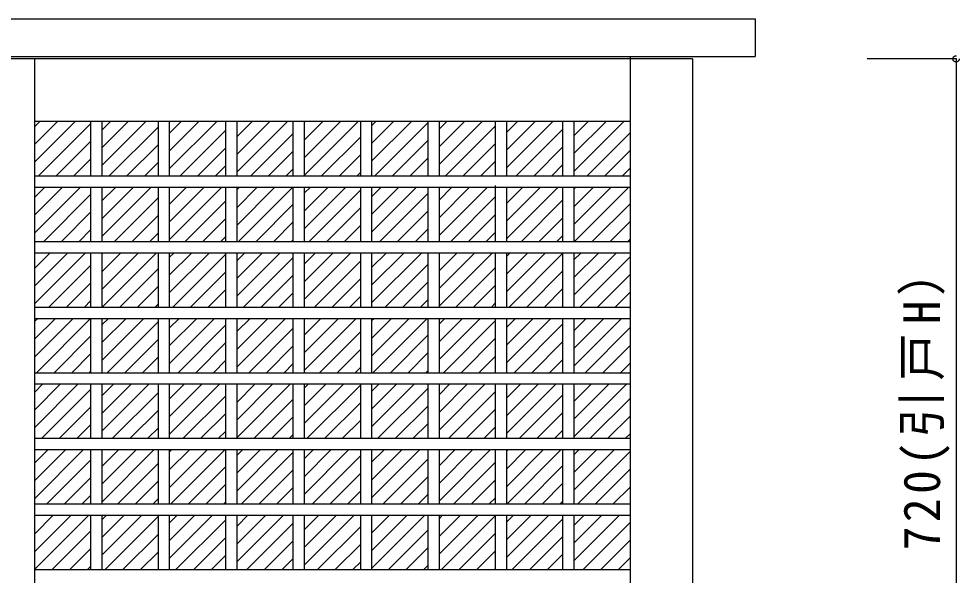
# Model space of a CAD drawing. Units: millimetres at full size, sheet at 1:10; details may follow other scales. Extents: x -1947 to 1953, y -1436 to 1392.
# Drawn here: x -600 to 151, y -326 to 118 of the extents above; entities that cross this region are included whole.
import ezdxf

# ---------------------------------------------------------------- set-up
doc = ezdxf.new("R2010")
doc.units = ezdxf.units.MM
doc.header["$LTSCALE"] = 10
doc.header["$PDMODE"] = 32
doc.header["$PDSIZE"] = 5
doc.linetypes.add('DASHED1', pattern=[1.8, 1.2, -0.6])
for name, color, linetype in [('4-4', 7, 'DASHED1'), ('4-A', 3, 'Continuous'), ('4-C', 3, 'Continuous')]:
    doc.layers.add(name, color=color, linetype=linetype)
doc.styles.add('ＭＳ ゴシック', font='')
doc.styles.get('ＭＳ ゴシック').set_extended_font_data('MS Gothic')

msp = doc.modelspace()

# ---------------------------------------------------------------- linework, layer by layer
at = {"layer": '4-4', "linetype": 'Continuous'}
for p, q in [((-1213.72, 118.01), (-11.72, 118.01)), ((-1213.72, 88.01), (-11.72, 88.01)), ((-61.72, 86.01), (-1163.72, 86.01)), ((-587.72, 86.01), (-587.72, -633.99))]:
    msp.add_line(p, q, dxfattribs=at)
at = {"layer": '4-4', "color": 4, "linetype": 'Continuous'}
msp.add_line((148.79, 86.01), (148.79, -633.99), dxfattribs=at)
at = {"layer": '4-4', "color": 4}
msp.add_point((148.79, 86.01), dxfattribs=at)
at = {"layer": '4-A', "color": 7}
msp.add_line((-587.72, 86.01), (-587.72, -633.99), dxfattribs=at)
at = {"layer": '4-A'}
msp.add_line((-111.72, 36.01), (-587.72, 36.01), dxfattribs=at)
at = {"layer": '4-C', "color": 7}
for p, q in [((-11.72, 118.01), (-11.72, 88.01)), ((-111.72, 88.01), (-111.72, -633.99)), ((-61.72, 86.01), (-61.72, -633.99))]:
    msp.add_line(p, q, dxfattribs=at)
at = {"layer": '4-C'}
for p, q in [((-587.72, 86.01), (-587.72, -633.99)), ((-587.72, 3.51), (-555.22, 36.01)), ((-587.72, 17.65), (-569.36, 36.01)), ((-587.72, 31.79), (-583.5, 36.01)), ((-584.48, -7.39), (-542.83, 34.25)), ((-542.83, 36.01), (-542.83, -7.39)), ((-533.83, 36.01), (-533.83, -7.39)), ((-533.83, 0.83), (-498.65, 36.01)), ((-533.83, 14.97), (-512.79, 36.01)), ((-533.83, 29.11), (-526.93, 36.01)), ((-527.91, -7.39), (-488.94, 31.58)), ((-488.94, 36.01), (-488.94, -7.39)), ((-479.94, 36.01), (-479.94, -7.39)), ((-479.94, -1.85), (-442.08, 36.01)), ((-479.94, 12.29), (-456.22, 36.01)), ((-479.94, 26.43), (-470.37, 36.01)), ((-435.05, 36.01), (-435.05, -7.39)), ((-426.05, 36.01), (-426.05, -7.39)), ((-426.05, -4.53), (-385.51, 36.01)), ((-426.05, 9.61), (-399.65, 36.01)), ((-426.05, 23.75), (-413.8, 36.01)), ((-381.17, 36.01), (-381.17, -7.39)), ((-372.17, 36.01), (-372.17, -7.39)), ((-372.17, -7.21), (-328.94, 36.01)), ((-372.17, 6.93), (-343.09, 36.01)), ((-372.17, 21.07), (-357.23, 36.01)), ((-372.17, 35.22), (-371.37, 36.01)), ((-327.28, 36.01), (-327.28, -7.39)), ((-318.28, 36.01), (-318.28, -7.39)), ((-318.28, 4.25), (-286.52, 36.01)), ((-318.28, 18.39), (-300.66, 36.01)), ((-318.28, 32.54), (-314.8, 36.01)), ((-315.78, -7.39), (-273.39, 35)), ((-273.39, 36.01), (-273.39, -7.39)), ((-264.39, 36.01), (-264.39, -7.39)), ((-264.39, 1.57), (-229.95, 36.01)), ((-264.39, 15.71), (-244.09, 36.01)), ((-264.39, 29.86), (-258.23, 36.01)), ((-259.21, -7.39), (-219.5, 32.32)), ((-219.5, 36.01), (-219.5, -7.39)), ((-210.5, 36.01), (-210.5, -7.39)), ((-210.5, -1.11), (-173.38, 36.01)), ((-210.5, 13.03), (-187.52, 36.01)), ((-210.5, 27.18), (-201.66, 36.01)), ((-165.61, 36.01), (-165.61, -7.39)), ((-156.61, 36.01), (-156.61, -7.39)), ((-156.61, -3.79), (-116.81, 36.01)), ((-156.61, 10.36), (-130.95, 36.01)), ((-156.61, 24.5), (-145.1, 36.01)), ((-471.34, -7.39), (-435.05, 28.9)), ((-414.77, -7.39), (-381.17, 26.22)), ((-358.2, -7.39), (-327.28, 23.54)), ((-202.64, -7.39), (-165.61, 29.64)), ((-146.07, -7.39), (-111.72, 26.96)), ((-570.33, -7.39), (-542.83, 20.11)), ((-513.77, -7.39), (-488.94, 17.43)), ((-301.63, -7.39), (-273.39, 20.86)), ((-245.06, -7.39), (-219.5, 18.18)), ((-188.5, -7.39), (-165.61, 15.5)), ((-457.2, -7.39), (-435.05, 14.75)), ((-400.63, -7.39), (-381.17, 12.07)), ((-344.06, -7.39), (-327.28, 9.39)), ((-131.93, -7.39), (-111.72, 12.82)), ((-556.19, -7.39), (-542.83, 5.97)), ((-499.62, -7.39), (-488.94, 3.29)), ((-443.05, -7.39), (-435.05, 0.61)), ((-287.49, -7.39), (-273.39, 6.71)), ((-230.92, -7.39), (-219.5, 4.03)), ((-174.35, -7.39), (-165.61, 1.36)), ((-111.72, 4.99), (-111.72, -6.19)), ((-587.72, -7.39), (-111.72, -7.39)), ((-386.49, -7.39), (-381.17, -2.07)), ((-329.92, -7.39), (-327.28, -4.75)), ((-117.79, -7.39), (-111.72, -1.32)), ((-587.72, -16.39), (-111.72, -16.39)), ((-587.72, -53.06), (-551.05, -16.39)), ((-587.72, -38.92), (-565.19, -16.39)), ((-587.72, -24.78), (-579.33, -16.39)), ((-580.31, -59.79), (-542.83, -22.31)), ((-542.83, -16.39), (-542.83, -59.79)), ((-533.83, -16.39), (-533.83, -59.79)), ((-533.83, -55.74), (-494.48, -16.39)), ((-533.83, -41.6), (-508.62, -16.39)), ((-533.83, -27.46), (-522.77, -16.39)), ((-488.94, -16.39), (-488.94, -59.79)), ((-479.94, -16.39), (-479.94, -59.79)), ((-479.94, -58.42), (-437.91, -16.39)), ((-479.94, -44.28), (-452.05, -16.39)), ((-479.94, -30.14), (-466.2, -16.39)), ((-435.05, -16.39), (-435.05, -59.79)), ((-426.05, -16.39), (-426.05, -59.79)), ((-426.05, -46.96), (-395.49, -16.39)), ((-426.05, -32.82), (-409.63, -16.39)), ((-426.05, -18.67), (-423.77, -16.39)), ((-424.74, -59.79), (-381.34, -16.39)), ((-381.17, -16.39), (-381.17, -59.79)), ((-372.17, -16.39), (-372.17, -59.79)), ((-372.17, -49.64), (-338.92, -16.39)), ((-372.17, -35.49), (-353.06, -16.39)), ((-372.17, -21.35), (-367.2, -16.39)), ((-368.18, -59.79), (-327.28, -18.89)), ((-327.28, -16.39), (-327.28, -59.79)), ((-318.28, -16.39), (-318.28, -59.79)), ((-318.28, -52.32), (-282.35, -16.39)), ((-318.28, -38.17), (-296.49, -16.39)), ((-318.28, -24.03), (-310.63, -16.39)), ((-311.61, -59.79), (-273.39, -21.57)), ((-273.39, -16.39), (-273.39, -59.79)), ((-264.39, -16.39), (-264.39, -59.79)), ((-264.39, -55), (-225.78, -16.39)), ((-264.39, -40.85), (-239.92, -16.39)), ((-264.39, -26.71), (-254.06, -16.39)), ((-219.5, -15.16), (-219.5, -59.79)), ((-210.5, -16.39), (-210.5, -59.79)), ((-210.5, -57.68), (-169.21, -16.39)), ((-210.5, -43.53), (-183.35, -16.39)), ((-210.5, -29.39), (-197.5, -16.39)), ((-165.61, -16.39), (-165.61, -59.79)), ((-156.61, -16.39), (-156.61, -59.79)), ((-156.61, -46.21), (-126.79, -16.39)), ((-156.61, -32.07), (-140.93, -16.39)), ((-156.61, -17.93), (-155.07, -16.39)), ((-156.04, -59.79), (-112.64, -16.39)), ((-523.74, -59.79), (-488.94, -24.99)), ((-467.17, -59.79), (-435.05, -27.67)), ((-255.04, -59.79), (-219.5, -24.25)), ((-198.47, -59.79), (-165.61, -26.93)), ((-141.9, -59.79), (-111.72, -29.61)), ((-566.17, -59.79), (-542.83, -36.46)), ((-410.6, -59.79), (-381.17, -30.35)), ((-354.03, -59.79), (-327.28, -33.03)), ((-297.46, -59.79), (-273.39, -35.71)), ((-509.6, -59.79), (-488.94, -39.14)), ((-453.03, -59.79), (-435.05, -41.82)), ((-396.46, -59.79), (-381.17, -44.49)), ((-240.9, -59.79), (-219.5, -38.39)), ((-184.33, -59.79), (-165.61, -41.07)), ((-127.76, -59.79), (-111.72, -43.75)), ((-552.02, -59.79), (-542.83, -50.6)), ((-339.89, -59.79), (-327.28, -47.17)), ((-283.32, -59.79), (-273.39, -49.85)), ((-226.75, -59.79), (-219.5, -52.53)), ((-587.72, -59.79), (-111.72, -59.79)), ((-495.45, -59.79), (-488.94, -53.28)), ((-438.89, -59.79), (-435.05, -55.96)), ((-382.32, -59.79), (-381.17, -58.64)), ((-170.19, -59.79), (-165.61, -55.21)), ((-113.62, -59.79), (-111.72, -57.89)), ((-587.72, -68.79), (-111.72, -68.79)), ((-587.72, -109.63), (-546.88, -68.79)), ((-587.72, -95.49), (-561.02, -68.79)), ((-587.72, -81.34), (-575.17, -68.79)), ((-542.83, -68.79), (-542.83, -112.19)), ((-533.83, -68.79), (-533.83, -112.19)), ((-533.83, -98.17), (-504.45, -68.79)), ((-533.83, -84.02), (-518.6, -68.79)), ((-533.83, -69.88), (-532.74, -68.79)), ((-533.71, -112.19), (-490.31, -68.79)), ((-488.94, -68.79), (-488.94, -112.19)), ((-479.94, -68.79), (-479.94, -112.19)), ((-479.94, -100.85), (-447.89, -68.79)), ((-479.94, -86.7), (-462.03, -68.79)), ((-479.94, -72.56), (-476.17, -68.79)), ((-477.14, -112.19), (-435.05, -70.1)), ((-435.05, -68.79), (-435.05, -112.19)), ((-426.05, -68.79), (-426.05, -112.19)), ((-426.05, -103.53), (-391.32, -68.79)), ((-426.05, -89.38), (-405.46, -68.79)), ((-426.05, -75.24), (-419.6, -68.79)), ((-420.58, -112.19), (-381.17, -72.78)), ((-381.17, -68.79), (-381.17, -112.19)), ((-372.17, -68.79), (-372.17, -112.19)), ((-372.17, -106.21), (-334.75, -68.79)), ((-372.17, -92.06), (-348.89, -68.79)), ((-372.17, -77.92), (-363.03, -68.79)), ((-327.28, -68.79), (-327.28, -112.19)), ((-318.28, -68.79), (-318.28, -112.19)), ((-318.28, -108.89), (-278.18, -68.79)), ((-318.28, -94.74), (-292.32, -68.79)), ((-318.28, -80.6), (-306.46, -68.79)), ((-273.39, -68.79), (-273.39, -112.19)), ((-264.39, -68.79), (-264.39, -112.19)), ((-264.39, -111.56), (-221.61, -68.79)), ((-264.39, -97.42), (-235.75, -68.79)), ((-264.39, -83.28), (-249.9, -68.79)), ((-264.39, -69.14), (-264.04, -68.79)), ((-219.5, -68.79), (-219.5, -112.19)), ((-210.5, -68.79), (-210.5, -112.19)), ((-210.5, -100.1), (-179.19, -68.79)), ((-210.5, -85.96), (-193.33, -68.79)), ((-210.5, -71.82), (-207.47, -68.79)), ((-208.44, -112.19), (-165.61, -69.36)), ((-165.61, -68.79), (-165.61, -112.19)), ((-156.61, -68.79), (-156.61, -112.19)), ((-156.61, -102.78), (-122.62, -68.79)), ((-156.61, -88.64), (-136.76, -68.79)), ((-156.61, -74.5), (-150.9, -68.79)), ((-151.87, -112.19), (-111.72, -72.04)), ((-576.14, -112.19), (-542.83, -78.88)), ((-519.57, -112.19), (-488.94, -81.56)), ((-364.01, -112.19), (-327.28, -75.46)), ((-307.44, -112.19), (-273.39, -78.14)), ((-250.87, -112.19), (-219.5, -80.82)), ((-463, -112.19), (-435.05, -84.24)), ((-406.43, -112.19), (-381.17, -86.92)), ((-349.86, -112.19), (-327.28, -89.6)), ((-194.3, -112.19), (-165.61, -83.5)), ((-137.73, -112.19), (-111.72, -86.18)), ((-562, -112.19), (-542.83, -93.02)), ((-505.43, -112.19), (-488.94, -95.7)), ((-293.3, -112.19), (-273.39, -92.28)), ((-236.73, -112.19), (-219.5, -94.96)), ((-180.16, -112.19), (-165.61, -97.64)), ((-448.86, -112.19), (-435.05, -98.38)), ((-392.29, -112.19), (-381.17, -101.06)), ((-335.72, -112.19), (-327.28, -103.74)), ((-123.59, -112.19), (-111.72, -100.32)), ((-587.72, -112.19), (-111.72, -112.19)), ((-547.85, -112.19), (-542.83, -107.17)), ((-491.29, -112.19), (-488.94, -109.85)), ((-279.15, -112.19), (-273.39, -106.42)), ((-222.59, -112.19), (-219.5, -109.1)), ((-166.02, -112.19), (-165.61, -111.78)), ((-587.72, -121.19), (-111.72, -121.19)), ((-587.72, -152.06), (-556.85, -121.19)), ((-587.72, -137.91), (-571, -121.19)), ((-587.72, -123.77), (-585.14, -121.19)), ((-586.11, -164.59), (-542.83, -121.31)), ((-542.83, -121.19), (-542.83, -164.59)), ((-533.83, -121.19), (-533.83, -164.59)), ((-533.83, -154.74), (-500.29, -121.19)), ((-533.83, -140.59), (-514.43, -121.19)), ((-533.83, -126.45), (-528.57, -121.19)), ((-529.54, -164.59), (-488.94, -123.99)), ((-488.94, -121.19), (-488.94, -164.59)), ((-479.94, -121.19), (-479.94, -164.59)), ((-479.94, -157.41), (-443.72, -121.19)), ((-479.94, -143.27), (-457.86, -121.19)), ((-479.94, -129.13), (-472, -121.19)), ((-472.98, -164.59), (-435.05, -126.67)), ((-435.05, -121.19), (-435.05, -164.59)), ((-426.05, -121.19), (-426.05, -164.59)), ((-426.05, -160.09), (-387.15, -121.19)), ((-426.05, -145.95), (-401.29, -121.19)), ((-426.05, -131.81), (-415.43, -121.19)), ((-381.17, -121.19), (-381.17, -164.59)), ((-372.17, -121.19), (-372.17, -164.59)), ((-372.17, -162.77), (-330.58, -121.19)), ((-372.17, -148.63), (-344.72, -121.19)), ((-372.17, -134.49), (-358.86, -121.19)), ((-327.28, -121.19), (-327.28, -164.59)), ((-318.28, -121.19), (-318.28, -164.59)), ((-318.28, -151.31), (-288.15, -121.19)), ((-318.28, -137.17), (-302.3, -121.19)), ((-318.28, -123.03), (-316.44, -121.19)), ((-317.41, -164.59), (-274.01, -121.19)), ((-273.39, -121.19), (-273.39, -164.59)), ((-264.39, -121.19), (-264.39, -164.59)), ((-264.39, -153.99), (-231.59, -121.19)), ((-264.39, -139.85), (-245.73, -121.19)), ((-264.39, -125.71), (-259.87, -121.19)), ((-260.84, -164.59), (-219.5, -123.24)), ((-219.5, -121.19), (-219.5, -164.59)), ((-210.5, -121.19), (-210.5, -164.59)), ((-210.5, -156.67), (-175.02, -121.19)), ((-210.5, -142.53), (-189.16, -121.19)), ((-210.5, -128.39), (-203.3, -121.19)), ((-204.27, -164.59), (-165.61, -125.92)), ((-165.61, -121.19), (-165.61, -164.59)), ((-156.61, -121.19), (-156.61, -164.59)), ((-156.61, -159.35), (-118.45, -121.19)), ((-156.61, -145.21), (-132.59, -121.19)), ((-156.61, -131.07), (-146.73, -121.19)), ((-416.41, -164.59), (-381.17, -129.35)), ((-359.84, -164.59), (-327.28, -132.03)), ((-303.27, -164.59), (-273.39, -134.71)), ((-147.71, -164.59), (-111.72, -128.6)), ((-571.97, -164.59), (-542.83, -135.45)), ((-515.4, -164.59), (-488.94, -138.13)), ((-458.83, -164.59), (-435.05, -140.81)), ((-246.7, -164.59), (-219.5, -137.39)), ((-190.13, -164.59), (-165.61, -140.07)), ((-133.56, -164.59), (-111.72, -142.75)), ((-557.83, -164.59), (-542.83, -149.59)), ((-402.26, -164.59), (-381.17, -143.49)), ((-345.7, -164.59), (-327.28, -146.17)), ((-289.13, -164.59), (-273.39, -148.85)), ((-501.26, -164.59), (-488.94, -152.27)), ((-444.69, -164.59), (-435.05, -154.95)), ((-388.12, -164.59), (-381.17, -157.63)), ((-232.56, -164.59), (-219.5, -151.53)), ((-175.99, -164.59), (-165.61, -154.21)), ((-119.42, -164.59), (-111.72, -156.89)), ((-587.72, -164.59), (-111.72, -164.59)), ((-543.69, -164.59), (-542.83, -163.74)), ((-331.55, -164.59), (-327.28, -160.31)), ((-274.99, -164.59), (-273.39, -162.99)), ((-587.72, -173.59), (-111.72, -173.59)), ((-587.72, -208.62), (-552.69, -173.59)), ((-587.72, -194.48), (-566.83, -173.59)), ((-587.72, -180.34), (-580.97, -173.59)), ((-581.94, -216.99), (-542.83, -177.88)), ((-542.83, -173.59), (-542.83, -216.99)), ((-533.83, -173.59), (-533.83, -216.99)), ((-533.83, -211.3), (-496.12, -173.59)), ((-533.83, -197.16), (-510.26, -173.59)), ((-533.83, -183.02), (-524.4, -173.59)), ((-488.94, -173.59), (-488.94, -216.99)), ((-479.94, -173.59), (-479.94, -216.99)), ((-479.94, -213.98), (-439.55, -173.59)), ((-479.94, -199.84), (-453.69, -173.59)), ((-479.94, -185.7), (-467.83, -173.59)), ((-435.05, -173.59), (-435.05, -216.99)), ((-426.05, -173.59), (-426.05, -216.99)), ((-426.05, -216.66), (-382.98, -173.59)), ((-426.05, -202.52), (-397.12, -173.59)), ((-426.05, -188.38), (-411.26, -173.59)), ((-426.05, -174.24), (-425.41, -173.59)), ((-381.17, -173.59), (-381.17, -216.99)), ((-372.17, -173.59), (-372.17, -216.99)), ((-372.17, -205.2), (-340.55, -173.59)), ((-372.17, -191.06), (-354.7, -173.59)), ((-372.17, -176.92), (-368.84, -173.59)), ((-369.81, -216.99), (-327.28, -174.45)), ((-327.28, -173.59), (-327.28, -216.99)), ((-318.28, -173.59), (-318.28, -216.99)), ((-318.28, -207.88), (-283.99, -173.59)), ((-318.28, -193.74), (-298.13, -173.59)), ((-318.28, -179.6), (-312.27, -173.59)), ((-313.24, -216.99), (-273.39, -177.13)), ((-273.39, -173.59), (-273.39, -216.99)), ((-264.39, -173.59), (-264.39, -216.99)), ((-264.39, -210.56), (-227.42, -173.59)), ((-264.39, -196.42), (-241.56, -173.59)), ((-264.39, -182.28), (-255.7, -173.59)), ((-256.67, -216.99), (-219.5, -179.81)), ((-219.5, -173.59), (-219.5, -216.99)), ((-210.5, -173.59), (-210.5, -216.99)), ((-210.5, -213.24), (-170.85, -173.59)), ((-210.5, -199.1), (-184.99, -173.59)), ((-210.5, -184.96), (-199.13, -173.59)), ((-165.61, -173.59), (-165.61, -216.99)), ((-156.61, -173.59), (-156.61, -216.99)), ((-156.61, -215.92), (-114.28, -173.59)), ((-156.61, -201.78), (-128.42, -173.59)), ((-156.61, -187.63), (-142.56, -173.59)), ((-525.38, -216.99), (-488.94, -180.56)), ((-468.81, -216.99), (-435.05, -183.24)), ((-412.24, -216.99), (-381.17, -185.92)), ((-200.11, -216.99), (-165.61, -182.49)), ((-143.54, -216.99), (-111.72, -185.17)), ((-567.8, -216.99), (-542.83, -192.02)), ((-511.23, -216.99), (-488.94, -194.7)), ((-355.67, -216.99), (-327.28, -188.6)), ((-299.1, -216.99), (-273.39, -191.28)), ((-242.53, -216.99), (-219.5, -193.96)), ((-454.66, -216.99), (-435.05, -197.38)), ((-398.1, -216.99), (-381.17, -200.06)), ((-341.53, -216.99), (-327.28, -202.74)), ((-185.96, -216.99), (-165.61, -196.63)), ((-129.4, -216.99), (-111.72, -199.31)), ((-553.66, -216.99), (-542.83, -206.16)), ((-497.09, -216.99), (-488.94, -208.84)), ((-284.96, -216.99), (-273.39, -205.42)), ((-228.39, -216.99), (-219.5, -208.1)), ((-587.72, -216.99), (-111.72, -216.99)), ((-440.52, -216.99), (-435.05, -211.52)), ((-383.95, -216.99), (-381.17, -214.2)), ((-327.39, -216.99), (-327.28, -216.88)), ((-171.82, -216.99), (-165.61, -210.78)), ((-115.25, -216.99), (-111.72, -213.46)), ((-587.72, -225.99), (-111.72, -225.99)), ((-587.72, -265.19), (-548.52, -225.99)), ((-587.72, -251.05), (-562.66, -225.99)), ((-587.72, -236.91), (-576.8, -225.99)), ((-542.83, -225.99), (-542.83, -269.39)), ((-533.83, -225.99), (-533.83, -269.39)), ((-533.83, -267.87), (-491.95, -225.99)), ((-533.83, -253.73), (-506.09, -225.99)), ((-533.83, -239.59), (-520.23, -225.99)), ((-488.94, -225.99), (-488.94, -269.39)), ((-479.94, -225.99), (-479.94, -269.39)), ((-479.94, -256.41), (-449.52, -225.99)), ((-479.94, -242.27), (-463.66, -225.99)), ((-479.94, -228.13), (-477.81, -225.99)), ((-478.78, -269.39), (-435.38, -225.99)), ((-435.05, -225.99), (-435.05, -269.39)), ((-426.05, -225.99), (-426.05, -269.39)), ((-426.05, -259.09), (-392.95, -225.99)), ((-426.05, -244.95), (-407.1, -225.99)), ((-426.05, -230.81), (-421.24, -225.99)), ((-422.21, -269.39), (-381.17, -228.34)), ((-381.17, -225.99), (-381.17, -269.39)), ((-372.17, -225.99), (-372.17, -269.39)), ((-372.17, -261.77), (-336.39, -225.99)), ((-372.17, -247.63), (-350.53, -225.99)), ((-372.17, -233.48), (-364.67, -225.99)), ((-365.64, -269.39), (-327.28, -231.02)), ((-327.28, -225.99), (-327.28, -269.39)), ((-318.28, -225.99), (-318.28, -269.39)), ((-318.28, -264.45), (-279.82, -225.99)), ((-318.28, -250.31), (-293.96, -225.99)), ((-318.28, -236.16), (-308.1, -225.99)), ((-273.39, -225.99), (-273.39, -269.39)), ((-264.39, -225.99), (-264.39, -269.39)), ((-264.39, -267.13), (-223.25, -225.99)), ((-264.39, -252.99), (-237.39, -225.99)), ((-264.39, -238.84), (-251.53, -225.99)), ((-219.5, -225.99), (-219.5, -269.39)), ((-210.5, -225.99), (-210.5, -269.39)), ((-210.5, -255.67), (-180.82, -225.99)), ((-210.5, -241.52), (-194.96, -225.99)), ((-210.5, -227.38), (-209.11, -225.99)), ((-210.08, -269.39), (-166.68, -225.99)), ((-165.61, -225.99), (-165.61, -269.39)), ((-156.61, -225.99), (-156.61, -269.39)), ((-156.61, -258.35), (-124.25, -225.99)), ((-156.61, -244.2), (-138.4, -225.99)), ((-156.61, -230.06), (-152.54, -225.99)), ((-153.51, -269.39), (-111.72, -227.6)), ((-577.78, -269.39), (-542.83, -234.45)), ((-521.21, -269.39), (-488.94, -237.13)), ((-464.64, -269.39), (-435.05, -239.81)), ((-309.07, -269.39), (-273.39, -233.7)), ((-252.51, -269.39), (-219.5, -236.38)), ((-195.94, -269.39), (-165.61, -239.06)), ((-408.07, -269.39), (-381.17, -242.48)), ((-351.5, -269.39), (-327.28, -245.16)), ((-294.93, -269.39), (-273.39, -247.84)), ((-139.37, -269.39), (-111.72, -241.74)), ((-563.63, -269.39), (-542.83, -248.59)), ((-507.06, -269.39), (-488.94, -251.27)), ((-450.5, -269.39), (-435.05, -253.95)), ((-238.36, -269.39), (-219.5, -250.52)), ((-181.8, -269.39), (-165.61, -253.2)), ((-549.49, -269.39), (-542.83, -262.73)), ((-393.93, -269.39), (-381.17, -256.63)), ((-337.36, -269.39), (-327.28, -259.31)), ((-280.79, -269.39), (-273.39, -261.99)), ((-125.23, -269.39), (-111.72, -255.88)), ((-587.72, -269.39), (-111.72, -269.39)), ((-492.92, -269.39), (-488.94, -265.41)), ((-436.35, -269.39), (-435.05, -268.09)), ((-224.22, -269.39), (-219.5, -264.67)), ((-167.65, -269.39), (-165.61, -267.35)), ((-587.72, -278.39), (-111.72, -278.39)), ((-587.72, -321.76), (-544.35, -278.39)), ((-587.72, -307.62), (-558.49, -278.39)), ((-587.72, -293.48), (-572.63, -278.39)), ((-587.72, -279.33), (-586.78, -278.39)), ((-542.83, -278.39), (-542.83, -321.79)), ((-533.83, -278.39), (-533.83, -321.79)), ((-533.83, -310.3), (-501.92, -278.39)), ((-533.83, -296.16), (-516.06, -278.39)), ((-533.83, -282.01), (-530.21, -278.39)), ((-531.18, -321.79), (-488.94, -279.55)), ((-488.94, -278.39), (-488.94, -321.79)), ((-479.94, -278.39), (-479.94, -321.79)), ((-479.94, -312.98), (-445.35, -278.39)), ((-479.94, -298.84), (-459.5, -278.39)), ((-479.94, -284.69), (-473.64, -278.39)), ((-474.61, -321.79), (-435.05, -282.23)), ((-435.05, -278.39), (-435.05, -321.79)), ((-426.05, -278.39), (-426.05, -321.79)), ((-426.05, -315.66), (-388.79, -278.39)), ((-426.05, -301.52), (-402.93, -278.39)), ((-426.05, -287.37), (-417.07, -278.39)), ((-418.04, -321.79), (-381.17, -284.91)), ((-381.17, -278.39), (-381.17, -321.79)), ((-372.17, -278.39), (-372.17, -321.79)), ((-372.17, -318.34), (-332.22, -278.39)), ((-372.17, -304.2), (-346.36, -278.39)), ((-372.17, -290.05), (-360.5, -278.39)), ((-327.28, -278.39), (-327.28, -321.79)), ((-318.28, -278.39), (-318.28, -321.79)), ((-318.28, -321.02), (-275.65, -278.39)), ((-318.28, -306.88), (-289.79, -278.39)), ((-318.28, -292.73), (-303.93, -278.39)), ((-318.28, -278.59), (-318.07, -278.39)), ((-273.39, -278.39), (-273.39, -321.79)), ((-264.39, -278.39), (-264.39, -321.79)), ((-264.39, -309.55), (-233.22, -278.39)), ((-264.39, -295.41), (-247.36, -278.39)), ((-264.39, -281.27), (-261.51, -278.39)), ((-262.48, -321.79), (-219.5, -278.81)), ((-219.5, -278.39), (-219.5, -321.79)), ((-210.5, -278.39), (-210.5, -321.79)), ((-210.5, -312.23), (-176.65, -278.39)), ((-210.5, -298.09), (-190.8, -278.39)), ((-210.5, -283.95), (-204.94, -278.39)), ((-205.91, -321.79), (-165.61, -281.49)), ((-165.61, -278.39), (-165.61, -321.79)), ((-156.61, -278.39), (-156.61, -321.79)), ((-156.61, -314.91), (-120.09, -278.39)), ((-156.61, -300.77), (-134.23, -278.39)), ((-156.61, -286.63), (-148.37, -278.39)), ((-149.34, -321.79), (-111.72, -284.17)), ((-573.61, -321.79), (-542.83, -291.01)), ((-361.47, -321.79), (-327.28, -287.59)), ((-304.91, -321.79), (-273.39, -290.27)), ((-248.34, -321.79), (-219.5, -292.95)), ((-517.04, -321.79), (-488.94, -293.69)), ((-460.47, -321.79), (-435.05, -296.37)), ((-403.9, -321.79), (-381.17, -299.05)), ((-191.77, -321.79), (-165.61, -295.63)), ((-135.2, -321.79), (-111.72, -298.31)), ((-559.46, -321.79), (-542.83, -305.16)), ((-502.9, -321.79), (-488.94, -307.84)), ((-347.33, -321.79), (-327.28, -301.73)), ((-290.76, -321.79), (-273.39, -304.41)), ((-234.2, -321.79), (-219.5, -307.09)), ((-446.33, -321.79), (-435.05, -310.52)), ((-389.76, -321.79), (-381.17, -313.2)), ((-177.63, -321.79), (-165.61, -309.77)), ((-121.06, -321.79), (-111.72, -312.45)), ((-587.72, -321.79), (-111.72, -321.79)), ((-545.32, -321.79), (-542.83, -319.3)), ((-333.19, -321.79), (-327.28, -315.88)), ((-276.62, -321.79), (-273.39, -318.55)), ((-220.05, -321.79), (-219.5, -321.23))]:
    msp.add_line(p, q, dxfattribs=at)
at = {"layer": '4-C', "color": 4}
msp.add_line((148.79, 86.01), (77.69, 86.01), dxfattribs=at)

# ---------------------------------------------------------------- texts
at = {"layer": '4-4', "insert": (143.79, -306.49), "char_height": 29.33, "attachment_point": 7, "rotation": 90, "style": 'ＭＳ ゴシック'}
msp.add_mtext('\\T1.19;\\W0.95;720(引戸H）', dxfattribs=at)

doc.saveas('drawing.dxf')
